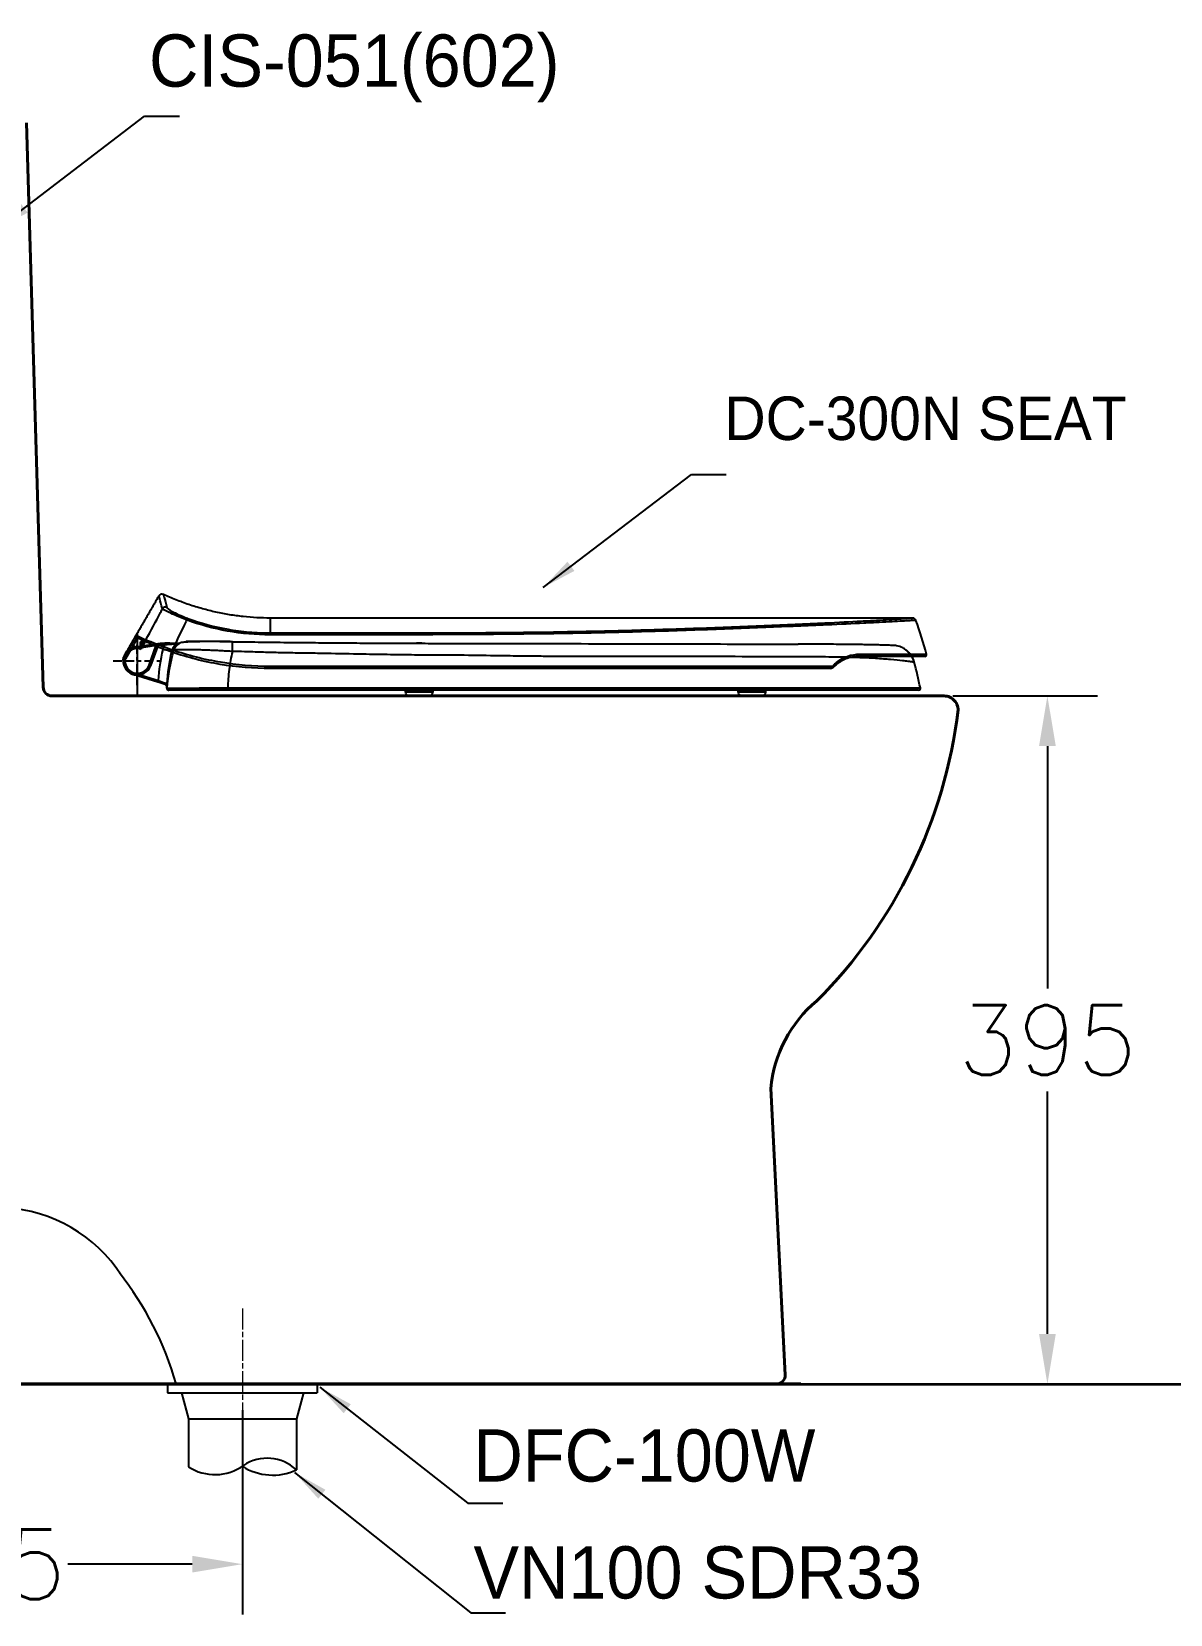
# Model space of a CAD drawing. Extents: x 63985 to 66410, y 58178 to 61608.
# Drawn here: x 64613 to 65267, y 59132 to 60041 of the extents above; entities that cross this region are included whole.
import ezdxf

# ---------------------------------------------------------------- set-up
doc = ezdxf.new("R2010")
doc.units = 0
doc.header["$MEASUREMENT"] = 0
doc.linetypes.add('AM_ISO08W050', pattern=[18, 12, -1.5, 3, -1.5])
doc.linetypes.add('BORDER', pattern=[18, 5, -2, 5, -2, 2, -2])
doc.layers.get('Defpoints').update_dxf_attribs({"linetype": 'CONTINUOUS'})
for name, color, linetype in [('1', 7, 'CONTINUOUS'), ('Dim', 4, 'CONTINUOUS'), ('LINE', 7, 'CONTINUOUS'), ('MAIN', 7, 'CONTINUOUS')]:
    doc.layers.add(name, color=color, linetype=linetype)
for name, color, linetype, lineweight in [('AM_2', 54, 'CONTINUOUS', 20), ('AM_4', 40, 'CONTINUOUS', 13), ('AM_6', 2, 'CONTINUOUS', 30), ('AM_7', 4, 'AM_ISO08W050', 0), ('OUTLINE', 11, 'CONTINUOUS', 40), ('Y', 202, 'CONTINUOUS', 35)]:
    doc.layers.add(name, color=color, linetype=linetype, lineweight=lineweight)
doc.styles.add('h', font='', dxfattribs={"height": 30})
doc.styles.get("Standard").update_dxf_attribs({"font": 'txt.shx', "bigfont": 'ghs.shx'})
doc.styles.get('h').set_extended_font_data('Haansoft Batang')
doc.dimstyles.new('SERIM', dxfattribs={"dimscale": 10, "dimtxt": 3, "dimasz": 2, "dimexe": 1, "dimexo": 1.5, "dimgap": 1, "dimtad": 1, "dimtoh": 1, "dimdec": 0, "dimdsep": 46, "dimtxsty": 'h', "dimcen": -0.3, "dimclrt": 2, "dimadec": 0, "dimazin": 0, "dimtfac": 1, "dimtdec": 0, "dimtmove": 1, "dimatfit": 3, "dimfxl": 0, "dimtolj": 1, "dimtzin": 0, "dimarcsym": 0})
doc.dimstyles.get("Standard").update_dxf_attribs({"dimtxt": 0.18, "dimasz": 0.18, "dimexe": 0.18, "dimexo": 0.0625, "dimgap": 0.09, "dimtad": 0, "dimtih": 1, "dimtoh": 1, "dimdec": 4, "dimzin": 0, "dimdsep": 46, "dimtxsty": 'Standard', "dimcen": 0.09, "dimadec": 0, "dimazin": 0, "dimtfac": 1, "dimtdec": 4, "dimtofl": 0, "dimtmove": 0, "dimatfit": 0, "dimfxl": 0, "dimtolj": 1, "dimtzin": 0, "dimarcsym": 0})

# ---------------------------------------------------------------- blocks, each defined once
blk = doc.blocks.new('*D37')
at = {"layer": 'Defpoints', "color": 0}
for p in [(64429.08, 59264.53), (64734.36, 59259.47), (64734.36, 59161)]:
    blk.add_point(p, dxfattribs=at)
at = {"layer": 'Dim', "color": 0, "lineweight": -2}
for p, q in [((64429.08, 59254.53), (64429.08, 59132.2)), ((64734.36, 59249.47), (64734.36, 59132.2)), ((64457.88, 59161), (64529.16, 59161)), ((64705.56, 59161), (64634.28, 59161))]:
    blk.add_line(p, q, dxfattribs=at)
at = {"layer": 'Dim', "color": 0}
for points in [[(64457.88, 59165.8), (64457.88, 59156.2), (64429.08, 59161)], [(64705.56, 59165.8), (64705.56, 59156.2), (64734.36, 59161)]]:
    blk.add_solid(points, dxfattribs=at)
at = {"layer": 'Dim', "color": 0, "insert": (64581.72, 59161), "char_height": 40, "attachment_point": 5}
blk.add_mtext('\\A1;305', dxfattribs=at)
blk = doc.blocks.new('*D38')
at = {"layer": 'Defpoints', "color": 0}
for p in [(65132.08, 59659.53), (65132.08, 59264.4), (65196.36, 59264.4)]:
    blk.add_point(p, dxfattribs=at)
at = {"layer": 'Dim', "color": 0, "lineweight": -2}
for p, q in [((65142.08, 59659.53), (65225.16, 59659.53)), ((65196.36, 59630.73), (65196.36, 59491.56)), ((65196.36, 59293.2), (65196.36, 59432.36)), ((65142.08, 59264.4), (65225.16, 59264.4))]:
    blk.add_line(p, q, dxfattribs=at)
at = {"layer": 'Dim', "color": 0}
for points in [[(65191.56, 59630.73), (65201.16, 59630.73), (65196.36, 59659.53)], [(65191.56, 59293.2), (65201.16, 59293.2), (65196.36, 59264.4)]]:
    blk.add_solid(points, dxfattribs=at)
at = {"layer": 'Dim', "color": 0, "insert": (65196.36, 59461.96), "char_height": 40, "attachment_point": 5}
blk.add_mtext('\\A1;395', dxfattribs=at)

msp = doc.modelspace()

# ---------------------------------------------------------------- linework, layer by layer
at = {"layer": '1', "color": 7}
for p, q in [((64666.34, 59681.35), (64670.76, 59689.01)), ((64671.63, 59688.51), (64667.21, 59680.85)), ((64671.63, 59688.51), (64670.76, 59689.01)), ((64672.86, 59687.66), (64687.29, 59689.86)), ((64672.86, 59687.66), (64673.01, 59686.67)), ((64687.35, 59688.86), (64673.01, 59686.67)), ((64678.53, 59690.79), (64676.02, 59686.43)), ((64677.33, 59690.69), (64677.45, 59690.91)), ((64680.8, 59677.21), (64684.76, 59688.11)), ((64685.69, 59687.74), (64681.74, 59676.87)), ((64689.81, 59689.81), (64689.79, 59688.81)), ((64665.94, 59679.96), (64666.94, 59679.92)), ((64667.21, 59680.85), (64666.34, 59681.35)), ((64671.65, 59671.93), (64671.95, 59672.88)), ((64685.9, 59667.45), (64671.65, 59671.93)), ((64671.95, 59672.88), (64686.2, 59668.4)), ((64681.74, 59676.87), (64680.8, 59677.21)), ((64685.9, 59667.45), (64686.2, 59668.4)), ((64726, 59664.11), (64726, 59662.91)), ((64674.08, 59659.53), (64678.04, 59659.54)), ((65074.32, 59659.91), (65074.32, 59659.91))]:
    msp.add_line(p, q, dxfattribs=at)
at = {"layer": '1', "color": 1, "linetype": 'BORDER'}
for p, q in [((64674.08, 59665.79), (64674.08, 59693.52)), ((64674.08, 59665.79), (64674.08, 59693.52)), ((64660.22, 59679.66), (64687.95, 59679.66)), ((64660.22, 59679.66), (64687.95, 59679.66))]:
    msp.add_line(p, q, dxfattribs=at)
at = {"layer": '1', "color": 7}
for centre, radius, start, end in [((64688.2, 59716.05), 2, 65.00848, 149.99122), ((65119.02, 59702.27), 2, 19.48305, 90.00007), ((64674.08, 59679.66), 8.1, 98.66682, 252.54816), ((64750.44, 59849.71), 179.44, 243.94749, 245.49801), ((64674.08, 59679.66), 8.14, 177.86097, 340), ((64674.08, 59679.66), 7.14, 177.86097, 340), ((64674.08, 59679.66), 7.1, 98.66682, 252.54816), ((65126.05, 59683.19), 1, 270, 15.33094), ((64692, 59663.91), 1, 179.40839, 270), ((65122.47, 59663.91), 1, 270, 12.43331)]:
    msp.add_arc(centre, radius, start, end, dxfattribs=at)
for points, degree in [([(64686.47, 59717.05), (64676.49, 59699.76), (64666.51, 59682.48)], 2), ([(64688.51, 59709.56), (64687.15, 59714.54), (64686.47, 59717.03), (64686.47, 59717.03)], 3), ([(64689.04, 59717.84), (64689.04, 59717.84), (64689.71, 59715.35), (64691.05, 59710.38)], 3), ([(64679.06, 59691.75), (64681.94, 59697.13), (64684.73, 59702.39), (64687.43, 59707.51)], 3), ([(64687.43, 59707.51), (64687.79, 59708.2), (64688.15, 59708.88), (64688.51, 59709.56)], 3), ([(64700.96, 59700.21), (64698.76, 59695.58), (64696.5, 59690.86), (64694.2, 59686.06)], 3), ([(64702.38, 59703.2), (64701.91, 59702.21), (64701.43, 59701.21), (64700.96, 59700.21)], 3), ([(65119.02, 59704.27), (64934.73, 59704.27), (64750.44, 59704.27)], 2), ([(64750.44, 59695.69), (64750.44, 59701.41), (64750.44, 59704.27), (64750.44, 59704.27)], 3), ([(65127.01, 59683.45), (65125.21, 59690.01), (65123.18, 59696.52), (65120.91, 59702.94)], 3), ([(64673.81, 59694.08), (64673.85, 59694.14), (64673.87, 59694.17), (64673.88, 59694.16)], 3), ([(64673.88, 59694.16), (64674.66, 59693.78), (64676.37, 59692.95), (64679.06, 59691.75)], 3), ([(64679.52, 59690.34), (64676.81, 59691.55), (64675.09, 59692.38), (64674.31, 59692.76)], 3), ([(64676.14, 59690.51), (64676.58, 59691.19), (64676.83, 59691.56), (64676.86, 59691.55)], 3), ([(64676.86, 59691.55), (64677.06, 59691.46), (64677.33, 59691.33), (64677.65, 59691.18)], 3), ([(64682.07, 59689.23), (64682.08, 59689.22), (64682.09, 59689.22), (64682.1, 59689.22)], 3), ([(64682.1, 59689.22), (64682.21, 59689.17), (64682.52, 59689.04), (64683.02, 59688.83)], 3), ([(64689.79, 59688.81), (64688.97, 59688.82), (64688.16, 59688.84), (64687.35, 59688.86)], 3), ([(64688.83, 59686.24), (64689.04, 59687.14), (64689.36, 59688), (64689.79, 59688.81)], 3), ([(64698.39, 59689.8), (64697.78, 59689.5), (64697.17, 59689.19)], 2), ([(64750.45, 59694.62), (64750.45, 59695.21), (64750.45, 59695.62), (64750.44, 59695.69)], 3), ([(64834.36, 59689.76), (64835.36, 59689.75), (64836.36, 59689.75), (64837.35, 59689.75)], 3), ([(64837.35, 59689.75), (64836.36, 59689.75), (64835.36, 59689.75), (64834.36, 59689.76)], 3), ([(64837.35, 59689.75), (64839.8, 59689.74), (64842.25, 59689.73), (64844.69, 59689.73)], 3), ([(64843.75, 59695.76), (64866.91, 59695.78), (64890.04, 59695.97), (64912.89, 59696.31)], 3), ([(64913.16, 59695.28), (64890.23, 59694.94), (64866.98, 59694.74), (64843.76, 59694.71)], 3), ([(65045.07, 59689.28), (65046.86, 59689.28), (65048.64, 59689.27), (65050.41, 59689.27)], 3), ([(65050.41, 59689.27), (65051.39, 59689.27), (65052.36, 59689.27), (65053.31, 59689.26)], 3), ([(64665.94, 59679.96), (64665.98, 59680.91), (64666.21, 59681.75), (64666.21, 59681.76)], 3), ([(64686.2, 59668.4), (64686.58, 59674.41), (64687.46, 59680.38), (64688.83, 59686.24)], 3), ([(64693.7, 59685.1), (64692.28, 59679.02), (64691.41, 59672.83), (64691.11, 59666.59)], 3), ([(64691.25, 59663.98), (64691.77, 59671.35), (64693.06, 59678.62), (64695.08, 59685.65)], 3), ([(64693.97, 59684.67), (64694.1, 59684.62), (64694.23, 59684.58), (64694.36, 59684.53)], 3), ([(65056.48, 59681.96), (65054.62, 59681.96), (65052.74, 59681.97), (65050.85, 59681.98)], 3), ([(65069.1, 59681.9), (65065, 59681.92), (65060.79, 59681.94), (65056.48, 59681.96)], 3), ([(65075.39, 59678.82), (65079.31, 59681.99), (65083.99, 59683.52), (65088.7, 59683.51)], 3), ([(65117.33, 59683.92), (65116.83, 59684.53), (65116.25, 59685.09), (65115.63, 59685.6)], 3), ([(65119.96, 59678.87), (65119.61, 59680.2), (65119.02, 59681.56), (65118.16, 59682.83)], 3), ([(65123.45, 59664.13), (65122.36, 59669.06), (65121.25, 59673.99), (65119.96, 59678.87)], 3), ([(64845.6, 59676.65), (64869.13, 59676.65), (64892.65, 59676.65), (64915.89, 59676.65)], 3), ([(64915.75, 59675.27), (64892.55, 59675.27), (64869.09, 59675.27), (64845.6, 59675.27)], 3), ([(65075.4, 59677.72), (65074.72, 59677.17), (65074.06, 59676.56), (65073.44, 59675.9)], 3), ([(65075.21, 59677.57), (65075.29, 59677.63), (65075.36, 59677.69), (65075.43, 59677.75)], 3), ([(64690.35, 59666.05), (64689.22, 59666.41), (64687.58, 59666.92), (64685.9, 59667.45)], 3), ([(64686.2, 59668.4), (64687.6, 59667.89), (64688.97, 59667.39), (64689.89, 59667.04)], 3), ([(64691.05, 59665.07), (64691.06, 59665.5), (64690.76, 59665.92), (64690.35, 59666.05)], 3), ([(64690.49, 59666), (64690.76, 59665.85), (64690.92, 59665.56)], 2), ([(64690.98, 59665.39), (64690.96, 59665.48), (64690.92, 59665.56), (64690.87, 59665.64)], 3), ([(64691.03, 59665.08), (64691.03, 59665.25), (64691, 59665.42), (64690.92, 59665.57)], 3), ([(64691, 59663.92), (64691, 59664.2), (64691.01, 59664.47), (64691.01, 59664.75)], 3), ([(64691.07, 59666.21), (64691.04, 59665.45), (64691.02, 59664.69), (64691.02, 59663.93)], 3), ([(64691.03, 59665.08), (64691.03, 59665.08), (64691.03, 59665.08), (64691.03, 59665.08)], 3), ([(64691.08, 59665.82), (64691.07, 59665.57), (64691.06, 59665.32), (64691.05, 59665.06)], 3), ([(64691.05, 59665.06), (64691.05, 59665.07), (64691.05, 59665.07), (64691.05, 59665.07)], 3), ([(64691.11, 59666.59), (64691.1, 59666.34), (64691.09, 59666.08), (64691.08, 59665.82)], 3), ([(64827.98, 59661.84), (64827.98, 59662.18), (64827.98, 59662.51), (64827.98, 59662.84)], 3), ([(64843.79, 59661.84), (64843.79, 59662.34), (64843.79, 59662.84)], 2), ([(64846.49, 59664.11), (64869.74, 59664.11), (64892.98, 59664.12), (64915.94, 59664.12)], 3), ([(64915.78, 59662.91), (64892.87, 59662.91), (64869.69, 59662.91), (64846.49, 59662.91)], 3), ([(65018.96, 59661.84), (65018.96, 59662.18), (65018.96, 59662.51), (65018.96, 59662.84)], 3), ([(65034.77, 59661.84), (65034.77, 59662.34), (65034.77, 59662.84)], 2)]:
    msp.add_open_spline(points, degree=degree, dxfattribs=at)
for points, knots in [([(64750.44, 59704.27), (64747.85, 59704.27), (64742.66, 59704.41), (64734.85, 59705.03), (64727.01, 59706.09), (64719.18, 59707.59), (64711.39, 59709.53), (64703.69, 59711.91), (64696.22, 59714.67), (64691.38, 59716.78), (64689.05, 59717.87)], [0, 0, 0, 0, 0.122297, 0.245928, 0.370731, 0.496537, 0.623166, 0.750433, 0.878145, 1, 1, 1, 1]), ([(64702.38, 59703.2), (64698.2, 59704.73), (64694.65, 59706.32), (64689.96, 59708.61), (64688.73, 59709.33), (64688.51, 59709.56)], [0, 0, 0, 0, 0.5, 0.5, 1, 1, 1, 1]), ([(64691.05, 59710.38), (64691.16, 59710.01), (64692.12, 59709.22), (64696.09, 59706.96), (64699.22, 59705.45), (64703.02, 59704.06)], [0, 0, 0, 0, 0.5, 0.5, 1, 1, 1, 1]), ([(64750.45, 59694.62), (64742.15, 59694.62), (64733.88, 59695.36), (64717.84, 59698.25), (64710.01, 59700.38), (64702.38, 59703.2)], [0, 0, 0, 0, 0.5, 0.5, 1, 1, 1, 1]), ([(64703.02, 59704.06), (64710.56, 59701.31), (64718.28, 59699.23), (64730.15, 59697.11), (64734.15, 59696.58), (64742.25, 59695.86), (64746.41, 59695.68), (64750.44, 59695.69)], [0, 0, 0, 0, 0.5, 0.5, 0.75, 0.75, 1, 1, 1, 1]), ([(64912.89, 59696.31), (64927.23, 59696.53), (64941.33, 59696.83), (64969.04, 59697.56), (64982.6, 59697.99), (65008.85, 59698.92), (65021.6, 59699.43), (65045.9, 59700.46), (65057.5, 59700.98), (65068.55, 59701.47)], [0, 0, 0, 0, 0.25, 0.25, 0.5, 0.5, 0.75, 0.75, 1, 1, 1, 1]), ([(65069.71, 59700.32), (65064.18, 59700.08), (65058.45, 59699.84), (65046.77, 59699.34), (65040.8, 59699.1), (65022.47, 59698.35), (65009.64, 59697.86), (64983.24, 59696.94), (64969.61, 59696.52), (64941.75, 59695.8), (64927.58, 59695.5), (64913.16, 59695.28)], [0, 0, 0, 0, 0.125, 0.125, 0.25, 0.25, 0.5, 0.5, 0.75, 0.75, 1, 1, 1, 1]), ([(65068.55, 59701.47), (65076.35, 59701.82), (65083.33, 59702.17), (65092.61, 59702.67), (65095.51, 59702.83), (65100.87, 59703.14), (65103.33, 59703.29), (65109.9, 59703.68), (65113.26, 59703.9), (65116.7, 59704.12), (65117.57, 59704.17), (65118.73, 59704.25), (65119.02, 59704.27), (65119.02, 59704.27)], [0, 0, 0, 0, 0.25, 0.25, 0.375, 0.375, 0.5, 0.5, 0.75, 0.75, 0.875, 0.875, 1, 1, 1, 1]), ([(65120.91, 59702.94), (65120.91, 59702.94), (65120.61, 59702.92), (65119.43, 59702.85), (65118.55, 59702.8), (65115.06, 59702.59), (65111.65, 59702.4), (65104.99, 59702.03), (65102.49, 59701.89), (65097.04, 59701.61), (65094.11, 59701.46), (65084.69, 59700.99), (65077.58, 59700.65), (65069.71, 59700.32)], [0, 0, 0, 0, 0.125, 0.125, 0.25, 0.25, 0.5, 0.5, 0.625, 0.625, 0.75, 0.75, 1, 1, 1, 1]), ([(64670.76, 59689.01), (64671.56, 59690.38), (64672.35, 59691.72), (64673.36, 59693.4), (64673.67, 59693.89), (64673.81, 59694.08)], [0, 0, 0, 0, 0.56676, 0.56676, 1, 1, 1, 1]), ([(64674.31, 59692.76), (64674.28, 59692.78), (64673.97, 59692.32), (64672.98, 59690.75), (64672.31, 59689.64), (64671.63, 59688.51)], [0, 0, 0, 0, 0.5, 0.5, 1, 1, 1, 1]), ([(64676.02, 59686.43), (64675.95, 59687.2), (64675.87, 59687.96), (64675.83, 59689.4), (64675.86, 59690.08), (64676.14, 59690.51)], [0, 0, 0, 0, 0.5, 0.5, 1, 1, 1, 1]), ([(64677.33, 59690.69), (64677.21, 59690.49), (64677.11, 59690.27), (64676.86, 59689.65), (64676.73, 59689.22), (64676.43, 59688.17), (64676.28, 59687.53), (64676.09, 59686.74), (64676.06, 59686.6), (64676.02, 59686.44), (64676.02, 59686.44), (64676.02, 59686.43)], [0, 0, 0, 0, 0.173372, 0.173372, 0.471385, 0.471385, 0.89831, 0.89831, 0.996626, 0.996626, 1, 1, 1, 1]), ([(64677.39, 59690.8), (64677.44, 59690.87), (64677.53, 59691.02), (64677.6, 59691.14), (64677.64, 59691.21)], [0, 0, 0, 0, 0.469631, 1, 1, 1, 1]), ([(64679.06, 59691.75), (64679.4, 59691.69), (64680.92, 59691.08), (64686.2, 59688.99), (64690, 59687.52), (64694.2, 59686.06)], [0, 0, 0, 0, 0.5, 0.5, 1, 1, 1, 1]), ([(64693.87, 59684.7), (64689.85, 59686.08), (64686.23, 59687.5), (64681.22, 59689.57), (64679.8, 59690.21), (64679.52, 59690.34)], [0, 0, 0, 0, 0.5, 0.5, 1, 1, 1, 1]), ([(64687.35, 59688.86), (64687.35, 59688.87), (64687.35, 59688.87), (64687.35, 59688.95), (64687.34, 59689.02), (64687.33, 59689.19), (64687.32, 59689.3), (64687.31, 59689.49), (64687.31, 59689.57), (64687.3, 59689.71), (64687.29, 59689.77), (64687.29, 59689.84), (64687.29, 59689.86), (64687.29, 59689.86)], [0, 0, 0, 0, 0.009719, 0.009719, 0.142864, 0.142864, 0.357904, 0.357904, 0.572168, 0.572168, 0.786073, 0.786073, 1, 1, 1, 1]), ([(64687.29, 59689.86), (64687.95, 59689.85), (64688.62, 59689.83), (64689.46, 59689.81), (64689.63, 59689.81), (64689.81, 59689.81)], [0, 0, 0, 0, 0.793321, 0.793321, 1, 1, 1, 1]), ([(64697.95, 59689.6), (64697.74, 59689.59), (64697.53, 59689.57), (64696.57, 59689.49), (64695.81, 59689.39), (64693.43, 59689.09), (64691.67, 59688.91), (64689.79, 59688.81)], [0, 0, 0, 0, 0.085207, 0.085207, 0.390138, 0.390138, 1, 1, 1, 1]), ([(64698.21, 59689.66), (64697.99, 59689.66), (64697.76, 59689.66), (64696.83, 59689.68), (64696.09, 59689.69), (64693.69, 59689.73), (64691.81, 59689.76), (64689.81, 59689.81)], [0, 0, 0, 0, 0.098353, 0.098353, 0.398902, 0.398902, 1, 1, 1, 1]), ([(64689.81, 59689.81), (64691.81, 59689.76), (64693.69, 59689.73), (64696.09, 59689.69), (64696.83, 59689.68), (64697.76, 59689.66), (64697.99, 59689.66), (64698.21, 59689.66)], [0, 0, 0, 0, 0.601098, 0.601098, 0.901647, 0.901647, 1, 1, 1, 1]), ([(64697.24, 59689.22), (64696.73, 59689.02), (64696.26, 59688.75), (64694.76, 59687.59), (64694.01, 59686.42), (64693.7, 59685.1)], [0, 0, 0, 0, 0.28878, 0.28878, 1, 1, 1, 1]), ([(64728.76, 59690.61), (64726.74, 59690.64), (64722.86, 59690.68), (64717.24, 59690.72), (64712.18, 59690.72), (64707.79, 59690.67), (64704.17, 59690.58), (64701.37, 59690.41), (64699.41, 59690.17), (64698.64, 59689.93), (64698.39, 59689.8)], [0, 0, 0, 0, 0.134719, 0.265473, 0.393784, 0.518942, 0.64233, 0.763138, 0.882596, 1, 1, 1, 1]), ([(64728.76, 59690.69), (64727.89, 59690.7), (64726.17, 59690.72), (64723.62, 59690.75), (64721.12, 59690.78), (64717.88, 59690.8), (64714.03, 59690.83), (64709.96, 59690.84), (64706.55, 59690.83), (64704.01, 59690.79), (64702.31, 59690.74), (64702.02, 59690.69), (64701.88, 59690.67)], [0, 0, 0, 0, 0.063084, 0.125388, 0.187282, 0.249145, 0.373717, 0.498081, 0.622847, 0.748204, 0.873956, 1, 1, 1, 1]), ([(64728.76, 59690.69), (64731.73, 59690.65), (64737.29, 59690.57), (64745.73, 59690.46), (64753.86, 59690.36), (64759.42, 59690.3), (64762.08, 59690.27)], [0, 0, 0, 0, 0.267477, 0.500007, 0.760064, 1, 1, 1, 1]), ([(64750.44, 59695.69), (64766, 59695.7), (64781.55, 59695.71), (64812.65, 59695.74), (64828.2, 59695.75), (64843.75, 59695.76)], [0, 0, 0, 0, 0.5, 0.5, 1, 1, 1, 1]), ([(64843.76, 59694.71), (64828.21, 59694.7), (64812.65, 59694.68), (64781.55, 59694.65), (64766, 59694.64), (64750.45, 59694.62)], [0, 0, 0, 0, 0.5, 0.5, 1, 1, 1, 1]), ([(64762.08, 59690.27), (64766.86, 59690.22), (64776.23, 59690.13), (64789.99, 59690.01), (64805.87, 59689.89), (64820.6, 59689.8), (64830.92, 59689.77), (64834.36, 59689.75)], [0, 0, 0, 0, 0.198329, 0.388612, 0.571475, 0.857209, 1, 1, 1, 1]), ([(64844.69, 59689.73), (64847.52, 59689.72), (64853.16, 59689.71), (64864.43, 59689.68), (64879.33, 59689.65), (64896.14, 59689.61), (64907.29, 59689.59), (64912.03, 59689.59)], [0, 0, 0, 0, 0.125142, 0.250178, 0.500113, 0.787261, 1, 1, 1, 1]), ([(64912.03, 59689.59), (64923.31, 59689.57), (64934.44, 59689.54), (64956.41, 59689.5), (64967.25, 59689.47), (64998.96, 59689.39), (65019.21, 59689.34), (65037.91, 59689.3)], [0, 0, 0, 0, 0.25, 0.25, 0.5, 0.5, 1, 1, 1, 1]), ([(65037.91, 59689.3), (65037.91, 59689.3), (65037.91, 59689.3), (65038.85, 59689.29), (65039.78, 59689.29), (65041.44, 59689.29), (65042.17, 59689.29), (65043.63, 59689.28), (65044.35, 59689.28), (65045.07, 59689.28), (65045.07, 59689.28), (65045.07, 59689.28)], [0, 0, 0, 0, 0.000007, 0.000007, 0.389045, 0.389045, 0.694529, 0.694529, 0.999993, 0.999993, 1, 1, 1, 1]), ([(65062.9, 59689.23), (65061.78, 59689.24), (65059.59, 59689.24), (65056.41, 59689.26), (65054.34, 59689.26), (65053.33, 59689.26), (65053.3, 59689.26)], [0, 0, 0, 0, 0.358128, 0.690293, 0.991787, 1, 1, 1, 1]), ([(65108.66, 59688.48), (65108.6, 59688.49), (65108.4, 59688.51), (65107.79, 59688.54), (65106.62, 59688.58), (65104.88, 59688.64), (65102.54, 59688.71), (65099.66, 59688.79), (65096.29, 59688.87), (65092.41, 59688.95), (65087.92, 59689.03), (65082.74, 59689.09), (65076.82, 59689.15), (65070.19, 59689.2), (65065.35, 59689.22), (65062.83, 59689.23)], [0, 0, 0, 0, 0.040411, 0.108997, 0.185067, 0.265611, 0.347355, 0.427603, 0.50478, 0.581636, 0.660818, 0.74252, 0.826769, 0.912996, 1, 1, 1, 1]), ([(65113.38, 59687.08), (65112.25, 59687.67), (65111.03, 59688.09), (65109.37, 59688.4), (65108.93, 59688.46), (65108.49, 59688.5)], [0, 0, 0, 0, 0.731546, 0.731546, 1, 1, 1, 1]), ([(64665.94, 59679.96), (64665.96, 59680.3), (64666.03, 59680.63), (64666.15, 59680.95), (64666.2, 59681.08), (64666.27, 59681.22), (64666.34, 59681.35)], [0, 0, 0, 0, 0.695533, 0.695533, 0.695533, 1, 1, 1, 1]), ([(64666.52, 59682.48), (64666.48, 59682.43), (64666.41, 59682.3), (64666.32, 59682.1), (64666.27, 59681.95), (64666.25, 59681.88), (64666.25, 59681.88)], [0, 0, 0, 0, 0.288268, 0.680678, 0.983774, 1, 1, 1, 1]), ([(64666.51, 59682.48), (64666.51, 59682.48), (64666.51, 59682.48), (64666.51, 59682.48), (64666.5, 59682.43), (64666.46, 59682.28), (64666.45, 59682.2), (64666.39, 59681.89), (64666.35, 59681.63), (64666.34, 59681.35)], [0, 0, 0, 0, 0.000399, 0.000399, 0.298262, 0.298262, 0.528278, 0.528278, 1, 1, 1, 1]), ([(64667.21, 59680.85), (64667.16, 59680.76), (64667.12, 59680.67), (64667, 59680.37), (64666.95, 59680.15), (64666.94, 59679.92)], [0, 0, 0, 0, 0.304457, 0.304457, 1, 1, 1, 1]), ([(64693.7, 59685.1), (64693.69, 59685.11), (64693.16, 59685.23), (64691.36, 59685.65), (64690.1, 59685.95), (64688.83, 59686.24)], [0, 0, 0, 0, 0.5, 0.5, 1, 1, 1, 1]), ([(64694.47, 59685.44), (64694.35, 59685.35), (64694.11, 59685.16), (64693.86, 59685.07), (64693.76, 59685.09), (64693.7, 59685.1)], [0, 0, 0, 0, 0.316728, 0.650001, 1, 1, 1, 1]), ([(64750.44, 59675.27), (64740.7, 59675.27), (64731.12, 59676.08), (64712.27, 59679.23), (64702.99, 59681.57), (64693.87, 59684.7)], [0, 0, 0, 0, 0.5, 0.5, 1, 1, 1, 1]), ([(64694.2, 59686.06), (64703.26, 59682.94), (64712.48, 59680.6), (64731.23, 59677.45), (64740.76, 59676.64), (64750.44, 59676.64)], [0, 0, 0, 0, 0.5, 0.5, 1, 1, 1, 1]), ([(64695.08, 59685.65), (64695.02, 59685.62), (64694.9, 59685.54), (64694.74, 59685.53), (64694.6, 59685.52), (64694.5, 59685.46), (64694.47, 59685.44)], [0, 0, 0, 0, 0.221728, 0.500088, 0.828974, 1, 1, 1, 1]), ([(64728.66, 59685.08), (64727.65, 59685.14), (64725.6, 59685.26), (64722.54, 59685.42), (64719.46, 59685.57), (64716.41, 59685.71), (64713.41, 59685.83), (64710.51, 59685.92), (64707.75, 59686), (64705.15, 59686.06), (64702.77, 59686.09), (64700.63, 59686.1), (64698.79, 59686.08), (64697.28, 59686.03), (64696.13, 59685.94), (64695.34, 59685.82), (64695.17, 59685.71), (64695.08, 59685.65)], [0, 0, 0, 0, 0.058397, 0.118023, 0.178854, 0.240872, 0.304064, 0.368425, 0.43395, 0.500641, 0.568499, 0.637528, 0.707727, 0.779091, 0.851609, 0.925256, 1, 1, 1, 1]), ([(64728.66, 59685.08), (64727.84, 59681.68), (64727.2, 59678.23), (64726.31, 59671.22), (64726.03, 59667.67), (64726, 59664.11)], [0, 0, 0, 0, 0.5, 0.5, 1, 1, 1, 1]), ([(64762, 59684.22), (64759.65, 59684.26), (64754.09, 59684.36), (64745.26, 59684.64), (64736.5, 59684.93), (64730.94, 59685.04), (64728.66, 59685.08)], [0, 0, 0, 0, 0.211098, 0.500018, 0.794863, 1, 1, 1, 1]), ([(64844.68, 59682.96), (64840.84, 59682.98), (64832.41, 59683.03), (64818.63, 59683.22), (64801.8, 59683.52), (64786.11, 59683.84), (64772.33, 59684.09), (64765.44, 59684.18), (64762, 59684.22)], [0, 0, 0, 0, 0.139089, 0.305769, 0.500007, 0.750024, 0.875, 1, 1, 1, 1]), ([(64913.54, 59682.25), (64910.61, 59682.26), (64903.88, 59682.28), (64892.43, 59682.42), (64877.24, 59682.64), (64861.02, 59682.89), (64849.5, 59682.94), (64844.68, 59682.96)], [0, 0, 0, 0, 0.128527, 0.295249, 0.500166, 0.790438, 1, 1, 1, 1]), ([(65043.45, 59682), (65033.78, 59682.03), (65023.75, 59682.07), (65003.03, 59682.13), (64992.35, 59682.16), (64959.62, 59682.23), (64936.76, 59682.26), (64913.53, 59682.25)], [0, 0, 0, 0, 0.25, 0.25, 0.5, 0.5, 1, 1, 1, 1]), ([(65050.85, 59681.98), (65050.1, 59681.98), (65049.35, 59681.98), (65047.86, 59681.99), (65047.1, 59681.99), (65045.39, 59682), (65044.42, 59682), (65043.45, 59682)], [0, 0, 0, 0, 0.305481, 0.305481, 0.610959, 0.610959, 1, 1, 1, 1]), ([(65119.96, 59678.87), (65119.94, 59678.87), (65119.89, 59678.88), (65119.49, 59678.94), (65118.82, 59679.03), (65117.84, 59679.17), (65116.16, 59679.38), (65112.84, 59679.8), (65106.81, 59680.39), (65098.83, 59680.99), (65090.83, 59681.43), (65083.57, 59681.7), (65076.47, 59681.86), (65071.5, 59681.89), (65069.1, 59681.9)], [0, 0, 0, 0, 0.047211, 0.095927, 0.146139, 0.197831, 0.250979, 0.350908, 0.50117, 0.646345, 0.750258, 0.8387, 0.921965, 1, 1, 1, 1]), ([(65073.33, 59676.9), (65073.98, 59677.6), (65074.67, 59678.23), (65075.39, 59678.82), (65075.39, 59678.82), (65075.39, 59678.82)], [0, 0, 0, 0, 0.999984, 0.999984, 1, 1, 1, 1]), ([(65088, 59682.19), (65085.77, 59682.19), (65083.55, 59681.81), (65079.31, 59680.34), (65077.29, 59679.25), (65075.4, 59677.72)], [0, 0, 0, 0, 0.5, 0.5, 1, 1, 1, 1]), ([(65126.05, 59682.19), (65126.05, 59682.19), (65125.19, 59682.19), (65121.89, 59682.19), (65119.44, 59682.19), (65112.9, 59682.19), (65108.86, 59682.19), (65099.46, 59682.19), (65094.08, 59682.19), (65088, 59682.19)], [0, 0, 0, 0, 0.25, 0.25, 0.5, 0.5, 0.75, 0.75, 1, 1, 1, 1]), ([(65088.7, 59683.51), (65094.82, 59683.51), (65100.24, 59683.5), (65109.7, 59683.48), (65113.78, 59683.48), (65120.35, 59683.46), (65122.82, 59683.46), (65126.15, 59683.45), (65127.01, 59683.45), (65127.01, 59683.45)], [0, 0, 0, 0, 0.25, 0.25, 0.5, 0.5, 0.75, 0.75, 1, 1, 1, 1]), ([(65118.44, 59682.39), (65118.4, 59682.46), (65118.23, 59682.74), (65117.92, 59683.18), (65117.45, 59683.74), (65116.9, 59684.32), (65116.4, 59684.79), (65115.97, 59685.16), (65115.76, 59685.35), (65115.58, 59685.49), (65115.46, 59685.6), (65115.33, 59685.7), (65115.16, 59685.84), (65114.88, 59686.07), (65114.56, 59686.32), (65114.16, 59686.62), (65113.79, 59686.86), (65113.53, 59687), (65113.43, 59687.05)], [0, 0, 0, 0, 0.03113, 0.11787, 0.242645, 0.360953, 0.455417, 0.482106, 0.503951, 0.513552, 0.522771, 0.532182, 0.542417, 0.567486, 0.622482, 0.704248, 0.86265, 1, 1, 1, 1]), ([(65116.23, 59685.06), (65116.15, 59685.14), (65115.95, 59685.33), (65115.74, 59685.52), (65115.62, 59685.62), (65115.58, 59685.64)], [0, 0, 0, 0, 0.23732, 0.756244, 1, 1, 1, 1]), ([(64750.44, 59676.64), (64751.11, 59676.64), (64751.77, 59676.64), (64755.11, 59676.64), (64757.77, 59676.64), (64771.11, 59676.64), (64781.77, 59676.64), (64810.16, 59676.64), (64827.88, 59676.64), (64845.6, 59676.65)], [0, 0, 0, 0, 0.021016, 0.021016, 0.105081, 0.105081, 0.441341, 0.441341, 1, 1, 1, 1]), ([(64845.6, 59675.27), (64829.74, 59675.27), (64813.88, 59675.27), (64782.16, 59675.27), (64766.3, 59675.27), (64750.44, 59675.27)], [0, 0, 0, 0, 0.5, 0.5, 1, 1, 1, 1]), ([(65071.99, 59675.27), (65060.87, 59675.27), (65049.19, 59675.27), (65024.72, 59675.27), (65011.9, 59675.27), (64985.57, 59675.27), (64971.97, 59675.27), (64944.2, 59675.27), (64930.09, 59675.27), (64915.75, 59675.27)], [0, 0, 0, 0, 0.25, 0.25, 0.5, 0.5, 0.75, 0.75, 1, 1, 1, 1]), ([(64915.89, 59676.65), (64944.54, 59676.65), (64972.67, 59676.65), (65025.44, 59676.62), (65050.32, 59676.61), (65072.6, 59676.59)], [0, 0, 0, 0, 0.5, 0.5, 1, 1, 1, 1]), ([(65073.44, 59675.9), (65073.27, 59675.72), (65073.07, 59675.57), (65072.79, 59675.44), (65072.74, 59675.42), (65072.47, 59675.32), (65072.23, 59675.27), (65071.99, 59675.27)], [0, 0, 0, 0, 0.457714, 0.457714, 0.562429, 0.562429, 1, 1, 1, 1]), ([(65072.6, 59676.59), (65072.72, 59676.59), (65072.84, 59676.61), (65073.09, 59676.7), (65073.22, 59676.79), (65073.33, 59676.9)], [0, 0, 0, 0, 0.43383, 0.43383, 1, 1, 1, 1]), ([(64689.89, 59667.04), (64689.86, 59666.82), (64689.88, 59666.59), (64690.05, 59666.23), (64690.18, 59666.1), (64690.35, 59666.05)], [0, 0, 0, 0, 0.5, 0.5, 1, 1, 1, 1]), ([(64689.89, 59667.04), (64690.08, 59666.97), (64690.46, 59666.84), (64690.83, 59666.7), (64691.07, 59666.61), (64691.1, 59666.6), (64691.11, 59666.59)], [0, 0, 0, 0, 0.263787, 0.517961, 0.763144, 1, 1, 1, 1]), ([(64690.92, 59665.57), (64690.9, 59665.61), (64690.87, 59665.65), (64690.72, 59665.86), (64690.54, 59665.99), (64690.33, 59666.06)], [0, 0, 0, 0, 0.176383, 0.176383, 1, 1, 1, 1]), ([(64691.08, 59665.82), (64691.08, 59665.82), (64691.07, 59665.82), (64691.04, 59665.83), (64691.01, 59665.84), (64690.97, 59665.85), (64690.91, 59665.87), (64690.85, 59665.88), (64690.78, 59665.91), (64690.65, 59665.95), (64690.51, 59666), (64690.4, 59666.03), (64690.35, 59666.05)], [0, 0, 0, 0, 0.125, 0.25, 0.25, 0.375, 0.5, 0.5, 0.625, 0.75, 0.875, 1, 1, 1, 1]), ([(64691.05, 59665.83), (64691.05, 59665.83), (64691.03, 59665.84), (64690.98, 59665.85), (64690.96, 59665.85), (64690.94, 59665.86)], [0, 0, 0, 0, 0.652077, 0.652077, 1, 1, 1, 1]), ([(64691, 59663.92), (64691, 59663.92), (64691, 59663.93), (64691.07, 59663.95), (64691.12, 59663.97), (64691.25, 59663.98)], [0, 0, 0, 0, 0.570811, 0.570811, 1, 1, 1, 1]), ([(64691.05, 59665.07), (64691.04, 59665.07), (64691.04, 59665.07), (64691.03, 59665.07), (64691.03, 59665.07), (64691.03, 59665.08)], [0, 0, 0, 0, 0.499609, 0.499609, 1, 1, 1, 1]), ([(64691.25, 59663.98), (64691.28, 59664), (64692.2, 59664.02), (64695.65, 59664.05), (64698.22, 59664.06), (64703, 59664.08), (64704.78, 59664.08), (64708.54, 59664.09), (64710.53, 59664.1), (64714.73, 59664.1), (64716.95, 59664.1), (64721.43, 59664.11), (64723.7, 59664.11), (64726, 59664.11)], [0, 0, 0, 0, 0.25, 0.25, 0.5, 0.5, 0.625, 0.625, 0.75, 0.75, 0.875, 0.875, 1, 1, 1, 1]), ([(64726, 59662.91), (64721.53, 59662.91), (64717.14, 59662.91), (64711.01, 59662.91), (64709.07, 59662.91), (64705.41, 59662.91), (64703.68, 59662.91), (64699.03, 59662.91), (64696.53, 59662.91), (64693.17, 59662.91), (64692.27, 59662.91), (64692.25, 59662.91)], [0, 0, 0, 0, 0.25, 0.25, 0.375, 0.375, 0.5, 0.5, 0.75, 0.75, 1, 1, 1, 1]), ([(64726, 59664.11), (64726.67, 59664.11), (64727.33, 59664.11), (64730.67, 59664.11), (64733.33, 59664.11), (64746.67, 59664.11), (64757.33, 59664.11), (64794.16, 59664.11), (64820.33, 59664.11), (64846.49, 59664.11)], [0, 0, 0, 0, 0.016599, 0.016599, 0.082993, 0.082993, 0.348569, 0.348569, 1, 1, 1, 1]), ([(64846.49, 59662.91), (64826.41, 59662.91), (64806.33, 59662.91), (64766.16, 59662.91), (64746.08, 59662.91), (64726, 59662.91)], [0, 0, 0, 0, 0.5, 0.5, 1, 1, 1, 1]), ([(64827.98, 59661.84), (64828.6, 59661.84), (64829.39, 59661.84), (64831.25, 59661.84), (64832.3, 59661.84), (64835.6, 59661.84), (64837.99, 59661.84), (64840.81, 59661.84), (64841.63, 59661.84), (64842.91, 59661.84), (64843.36, 59661.84), (64843.72, 59661.84), (64843.78, 59661.84), (64843.79, 59661.84)], [0, 0, 0, 0, 0.153759, 0.153759, 0.307518, 0.307518, 0.615035, 0.615035, 0.768794, 0.768794, 0.922553, 0.922553, 1, 1, 1, 1]), ([(64829.65, 59659.84), (64829.21, 59659.84), (64828.78, 59660.06), (64828.16, 59660.8), (64827.98, 59661.32), (64827.98, 59661.84)], [0, 0, 0, 0, 0.5, 0.5, 1, 1, 1, 1]), ([(64841.77, 59659.84), (64841.95, 59659.84), (64842.24, 59659.88), (64842.72, 59660.05), (64843.18, 59660.36), (64843.51, 59660.8), (64843.73, 59661.3), (64843.78, 59661.62), (64843.78, 59661.84)], [0, 0, 0, 0, 0.174575, 0.278766, 0.484765, 0.686831, 0.798219, 1, 1, 1, 1]), ([(65072.27, 59662.91), (65061.25, 59662.91), (65049.65, 59662.91), (65025.29, 59662.91), (65012.47, 59662.91), (64986.05, 59662.91), (64972.38, 59662.91), (64944.45, 59662.91), (64930.24, 59662.91), (64915.78, 59662.91)], [0, 0, 0, 0, 0.25, 0.25, 0.5, 0.5, 0.75, 0.75, 1, 1, 1, 1]), ([(64915.94, 59664.12), (64944.8, 59664.12), (64973.08, 59664.13), (65026.03, 59664.13), (65050.91, 59664.13), (65072.91, 59664.13)], [0, 0, 0, 0, 0.5, 0.5, 1, 1, 1, 1]), ([(65018.96, 59661.84), (65019.58, 59661.84), (65020.38, 59661.84), (65022.23, 59661.84), (65023.29, 59661.84), (65026.58, 59661.84), (65028.97, 59661.84), (65031.79, 59661.84), (65032.62, 59661.84), (65033.9, 59661.84), (65034.35, 59661.84), (65034.7, 59661.84), (65034.77, 59661.84), (65034.77, 59661.84)], [0, 0, 0, 0, 0.153759, 0.153759, 0.307518, 0.307518, 0.615035, 0.615035, 0.768794, 0.768794, 0.922553, 0.922553, 1, 1, 1, 1]), ([(65020.64, 59659.84), (65020.2, 59659.84), (65019.76, 59660.06), (65019.14, 59660.8), (65018.96, 59661.32), (65018.96, 59661.84)], [0, 0, 0, 0, 0.5, 0.5, 1, 1, 1, 1]), ([(65032.75, 59659.84), (65032.94, 59659.84), (65033.23, 59659.88), (65033.71, 59660.05), (65034.16, 59660.36), (65034.5, 59660.8), (65034.71, 59661.3), (65034.77, 59661.62), (65034.77, 59661.84)], [0, 0, 0, 0, 0.174575, 0.278766, 0.484765, 0.686831, 0.798219, 1, 1, 1, 1]), ([(65122.47, 59662.91), (65122.47, 59662.91), (65121.33, 59662.91), (65116.89, 59662.91), (65113.63, 59662.91), (65107.11, 59662.91), (65104.67, 59662.91), (65099.37, 59662.91), (65096.5, 59662.91), (65087.24, 59662.91), (65080.21, 59662.91), (65072.27, 59662.91)], [0, 0, 0, 0, 0.25, 0.25, 0.5, 0.5, 0.625, 0.625, 0.75, 0.75, 1, 1, 1, 1]), ([(65072.91, 59664.13), (65074.87, 59664.13), (65076.85, 59664.13), (65080.62, 59664.13), (65082.45, 59664.13), (65087.76, 59664.13), (65091.09, 59664.13), (65097.3, 59664.13), (65100.19, 59664.13), (65105.52, 59664.13), (65107.98, 59664.13), (65114.54, 59664.13), (65117.83, 59664.13), (65122.29, 59664.13), (65123.45, 59664.13), (65123.45, 59664.13)], [0, 0, 0, 0, 0.0625, 0.0625, 0.125, 0.125, 0.25, 0.25, 0.375, 0.375, 0.5, 0.5, 0.75, 0.75, 1, 1, 1, 1]), ([(64841.79, 59659.84), (64841.78, 59659.84), (64841.73, 59659.84), (64841.29, 59659.84), (64840.23, 59659.84), (64837.34, 59659.84), (64835.53, 59659.84), (64832.12, 59659.84), (64830.6, 59659.84), (64829.65, 59659.84)], [0, 0, 0, 0, 0.076779, 0.076779, 0.384519, 0.384519, 0.69226, 0.69226, 1, 1, 1, 1]), ([(65032.77, 59659.84), (65032.77, 59659.84), (65032.72, 59659.84), (65032.27, 59659.84), (65031.22, 59659.84), (65028.33, 59659.84), (65026.51, 59659.84), (65023.1, 59659.84), (65021.59, 59659.84), (65020.64, 59659.84)], [0, 0, 0, 0, 0.076779, 0.076779, 0.384519, 0.384519, 0.69226, 0.69226, 1, 1, 1, 1])]:
    msp.add_open_spline(points, degree=3, knots=knots, dxfattribs=at)
for points, weights, knots in [([(64691.05, 59710.38), (64690.4, 59710.67), (64689.71, 59710.48), (64688.92, 59710.27), (64688.51, 59709.56)], [0.855672783685, 0.87117093674, 1, 0.854816673358, 0.853564287966], [0.879882, 0.879882, 0.879882, 1.570796, 1.570796, 2.349419, 2.349419, 2.349419]), ([(64673.88, 59694.16), (64673.86, 59694.13), (64673.85, 59694.1), (64673.41, 59693.2), (64674.31, 59692.76)], [0.972096814135, 0.985311815163, 1, 0.707106781187, 1], [4.633616, 4.633616, 4.633616, 4.712389, 4.712389, 6.283185, 6.283185, 6.283185]), ([(64676.14, 59690.51), (64676.96, 59690.08), (64677.32, 59690.67), (64677.32, 59690.68), (64677.33, 59690.69)], [0.968519718016, 0.723798125394, 1, 0.993899976244, 0.988054040241], [4.801905, 4.801905, 4.801905, 6.283185, 6.283185, 6.3159, 6.3159, 6.3159]), ([(64679.06, 59691.75), (64679.03, 59691.71), (64679.01, 59691.66), (64678.61, 59690.75), (64679.52, 59690.34)], [0.960624420712, 0.978773953308, 1, 0.707106781187, 1], [4.598553, 4.598553, 4.598553, 4.712389, 4.712389, 6.283185, 6.283185, 6.283185]), ([(64694.2, 59686.06), (64694.12, 59685.89), (64694.06, 59685.69), (64693.73, 59684.75), (64693.87, 59684.7)], [0.88537900072, 0.921823096139, 1, 0.707106781187, 1], [4.293124, 4.293124, 4.293124, 4.712389, 4.712389, 6.283185, 6.283185, 6.283185]), ([(65088, 59682.19), (65088.74, 59682.19), (65088.74, 59683.19), (65088.74, 59683.35), (65088.7, 59683.51)], [1, 0.707106781187, 1, 0.934519385577, 0.898317092329], [0, 0, 0, 1.570796, 1.570796, 1.921971, 1.921971, 1.921971]), ([(65071.99, 59675.27), (65072.63, 59675.27), (65072.63, 59676.27), (65072.63, 59676.43), (65072.6, 59676.59)], [1, 0.707106781187, 1, 0.937307979236, 0.90145365368], [0, 0, 0, 1.570796, 1.570796, 1.907016, 1.907016, 1.907016]), ([(64691.25, 59663.98), (64691.25, 59663.95), (64691.25, 59663.91), (64691.25, 59662.91), (64692.25, 59662.91)], [0.97256610321, 0.985572359833, 1, 0.707106781187, 1], [1.49342, 1.49342, 1.49342, 1.570796, 1.570796, 3.141593, 3.141593, 3.141593])]:
    msp.add_rational_spline(points, weights, degree=2, knots=knots, dxfattribs=at)
for points, weights in [([(64703.02, 59704.06), (64702.79, 59704.05), (64702.38, 59703.2)], [0.966692335009, 0.808725706733, 0.871314924879]), ([(64697.18, 59689.2), (64695.11, 59687.84), (64694.47, 59685.44)], [0.894568775491, 0.883822345177, 1]), ([(64695.08, 59685.65), (64695.88, 59688.42), (64698.41, 59689.81)], [1, 0.876928724482, 0.901246836168]), ([(64697.24, 59689.19), (64697.07, 59689.15), (64696.91, 59689.1)], [0.92939125246, 0.922456921595, 0.916645047215]), ([(64698.62, 59689.91), (64698.41, 59689.84), (64698.21, 59689.75)], [0.915562422816, 0.910739215682, 0.906978089832]), ([(64728.66, 59685.08), (64728.73, 59689.92), (64728.76, 59690.62)], [1, 0.816231187486, 0.954247270797]), ([(64728.76, 59690.62), (64728.76, 59690.7), (64728.76, 59690.69)], [0.954247191843, 0.973870925148, 1]), ([(65073.44, 59675.9), (65073.81, 59676.29), (65073.33, 59676.9)], [1, 0.753093843281, 0.92246670096]), ([(65073.33, 59675.81), (65073.39, 59675.85), (65073.44, 59675.9)], [0.925506274425, 0.956204527334, 1])]:
    msp.add_rational_spline(points, weights, degree=2, dxfattribs=at)
at = {"layer": 'AM_2', "color": 0}
msp.add_line((64645.07, 59264.53), (64615.07, 59264.54), dxfattribs=at)
at = {"layer": 'AM_4', "color": 0}
msp.add_line((64805.55, 59264.67), (64673.55, 59264.67), dxfattribs=at)
at = {"layer": 'AM_7', "color": 0}
msp.add_line((64734.36, 59307.84), (64734.36, 59216.64), dxfattribs=at)
at = {"layer": 'Dim', "color": 0}
for p, q in [((64674.08, 59695.59), (64674.08, 59659.53)), ((64827.98, 59662.84), (64843.79, 59662.84)), ((65018.96, 59662.84), (65034.77, 59662.84))]:
    msp.add_line(p, q, dxfattribs=at)
at = {"layer": 'LINE', "color": 0}
for centre, radius, start, end in [((64593.54, 59281.08), 84.76, 32.74296, 86.82588), ((64518.65, 59213.94), 184.76, 15.87188, 38.21777)]:
    msp.add_arc(centre, radius, start, end, dxfattribs=at)
at = {"layer": 'MAIN', "color": 0}
for p, q in [((64691.36, 59264.47), (64691.36, 59259.47)), ((64777.36, 59264.47), (64777.36, 59259.47)), ((64691.36, 59259.47), (64777.36, 59259.47)), ((64699.36, 59259.47), (64703.36, 59244.47)), ((64769.36, 59259.47), (64765.36, 59244.47)), ((64703.36, 59244.47), (64765.36, 59244.47)), ((64703.36, 59244.47), (64703.36, 59216.95)), ((64765.36, 59244.47), (64765.36, 59215.18))]:
    msp.add_line(p, q, dxfattribs=at)
for centre, radius, start, end in [((64718.63, 59240.59), 28.14, 237.14755, 305.62875), ((64751.75, 59244.24), 32.09, 237.19027, 295.10181), ((64748.6, 59197.49), 24.37, 46.53795, 123.88218)]:
    msp.add_arc(centre, radius, start, end, dxfattribs=at)
at = {"layer": 'OUTLINE', "color": 0}
for p, q in [((64620.08, 59664.53), (64610.49, 59988.53)), ((64625.08, 59659.53), (65137.08, 59659.53)), ((65045.89, 59269.78), (65037.67, 59434.11)), ((65054.82, 59264.53), (64500.29, 59264.53))]:
    msp.add_line(p, q, dxfattribs=at)
for centre, radius, start, end in [((64625.08, 59664.53), 5, 180, 270), ((64862.71, 59685.36), 284.4, 315.05347, 353.1642), ((65137.08, 59651.53), 8, 351.8419, 90), ((65111.16, 59427.74), 73.76, 129.74796, 175.05093), ((65040.9, 59269.53), 5, 270, 2.86241)]:
    msp.add_arc(centre, radius, start, end, dxfattribs=at)
at = {"layer": 'Y', "color": 0}
msp.add_line((64382.86, 59264.4), (65535.91, 59264.4), dxfattribs=at)

# ---------------------------------------------------------------- texts
at = {"layer": 'AM_6', "color": 0, "char_height": 30, "attachment_point": 4}
for s, insert in [('{\\fGulim|b0|i0|c129|p50;CIS-051(602)}', (64680.79, 60019.85)), ('{\\fGulim|b0|i0|c129|p50;DFC-100W}', (64866.98, 59223.23)), ('{\\fGulim|b0|i0|c129|p50;VN100 SDR33}', (64866.98, 59156.08))]:
    msp.add_mtext(s, dxfattribs=dict(at, insert=insert))
at = {"layer": 'AM_6', "color": 0, "insert": (65011.04, 59818.79), "char_height": 25, "attachment_point": 4, "style": 'h'}
msp.add_mtext('{\\fGulim|b0|i0|c129|p50;DC-300N SEAT}', dxfattribs=at)

# ---------------------------------------------------------------- dimensions: what is measured, and where the dimension line sits
at = {"layer": 'Dim', "color": 0}
dim = msp.add_linear_dim(base=(65196.36, 59264.4), p1=(65132.08, 59659.53), p2=(65132.08, 59264.4), angle=90, dimstyle='Standard', override={"dimscale": 160, "dimtxt": 0.25, "dimgap": 0.06, "dimdec": 0, "dimatfit": 3}, dxfattribs=at)
dim.commit()
dim.dimension.update_dxf_attribs({"geometry": '*D38', "text_midpoint": (65196.36, 59461.96)})
dim = msp.add_linear_dim(base=(64734.36, 59161), p1=(64429.08, 59264.53), p2=(64734.36, 59259.47), dimstyle='Standard', override={"dimscale": 160, "dimtxt": 0.25, "dimgap": 0.016, "dimdec": 0, "dimatfit": 3}, dxfattribs=at)
dim.commit()
dim.dimension.update_dxf_attribs({"geometry": '*D37', "text_midpoint": (64581.72, 59161), "dimtype": 160})

# ---------------------------------------------------------------- leaders
for points in [[(64593.29, 59927.52), (64678.29, 59992.37), (64698.29, 59992.37)], [(64907.03, 59721.83), (64992.03, 59786.69), (65012.03, 59786.69)], [(64778.81, 59262.6), (64863.81, 59195.95), (64883.81, 59195.95)], [(64764.36, 59213.64), (64865.45, 59133), (64885.45, 59133)]]:
    msp.add_leader(points, dimstyle='SERIM', override={"dimse1": 1}, dxfattribs=at)

doc.saveas('drawing.dxf')
